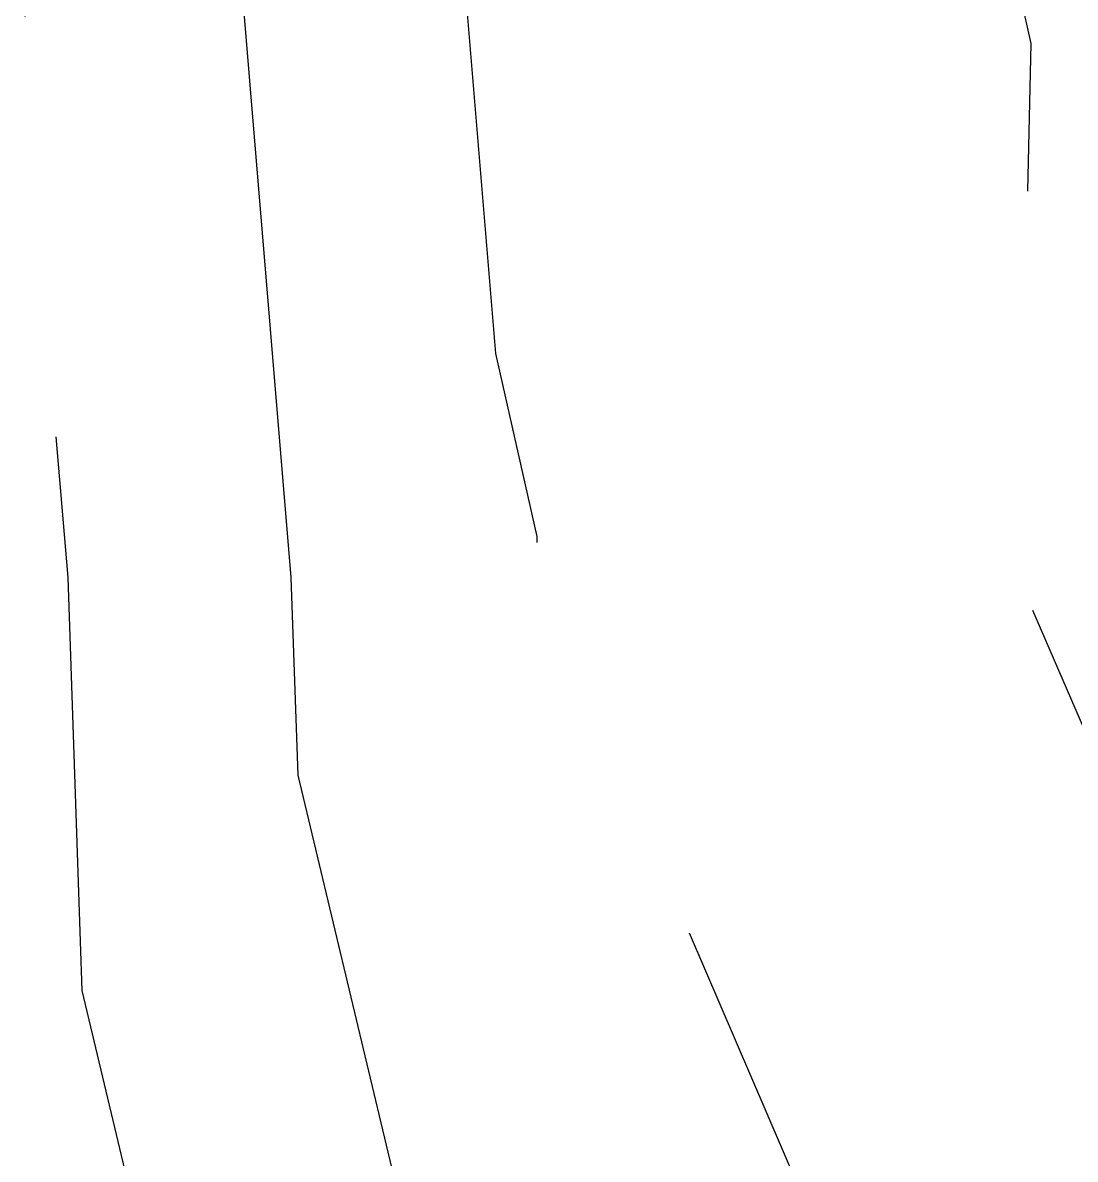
# Model space of a CAD drawing. Extents: x 637633 to 644092, y 5921573 to 5931294.
# Drawn here: x 643382.85 to 643398.43, y 5926234.25 to 5926251.08 of the extents above; entities that cross this region are included whole.
import ezdxf

# ---------------------------------------------------------------- set-up
doc = ezdxf.new("R2010")
doc.units = 0
doc.header["$LTSCALE"] = 5
doc.linetypes.add('DASHED2', pattern=[3.75, 2.5, -1.25])
doc.layers.add('Contour_Line_Intermediate', color=254, linetype='Continuous')
doc.layers.add('Contour_Line_Major', color=254, linetype='Continuous')

msp = doc.modelspace()

# ---------------------------------------------------------------- linework, layer by layer
at = {"layer": 'Contour_Line_Intermediate', "linetype": 'DASHED2', "flags": 128}
for points in [[(643477.342, 5926152.944), (643476.48, 5926164.514), (643476.219, 5926167.931), (643473.294, 5926176.32), (643469.19, 5926182.917), (643468.171, 5926186.19), (643464.893, 5926189.608), (643461.801, 5926194.817), (643460.796, 5926197.904), (643457.844, 5926205.851), (643454.732, 5926212.89), (643454.157, 5926217.157), (643450.041, 5926227.877), (643450.034, 5926228.026), (643449.884, 5926228.178), (643445.634, 5926238.62), (643443.441, 5926242.863), (643441.086, 5926249.064), (643434.876, 5926251.652), (643430.512, 5926253.492), (643428.031, 5926257.849), (643424.345, 5926262.321), (643419.867, 5926265.863), (643414.738, 5926267.714), (643411.999, 5926272.835), (643408.761, 5926276.733), (643404.858, 5926279.487), (643395.502, 5926278.48), (643389.85, 5926281.238), (643386.417, 5926272.835), (643385.232, 5926268.225), (643383.567, 5926257.849), (643382.849, 5926250.859), (643383.515, 5926242.863), (643383.723, 5926236.746), (643385.839, 5926227.877), (643384.968, 5926223.002), (643386.079, 5926212.89), (643385.706, 5926208.752), (643387.014, 5926197.904), (643387.649, 5926195.707), (643389.85, 5926189.568), (643391.169, 5926184.235), (643391.623, 5926182.917), (643394.934, 5926173.008), (643397.326, 5926167.931), (643398.083, 5926161.166), (643401.486, 5926152.944), (643401.55, 5926149.641), (643404.858, 5926147.585), (643407.943, 5926141.038), (643419.867, 5926139.17), (643420.555, 5926138.646), (643421.867, 5926137.958), (643427.111, 5926130.206), (643433.485, 5926122.972), (643432.671, 5926120.77), (643434.876, 5926118.213), (643438.488, 5926111.593), (643449.884, 5926108.372), (643450.576, 5926108.677), (643464.893, 5926114.737), (643479.139, 5926122.972), (643471.053, 5926129.123), (643475.224, 5926137.958), (643475.564, 5926148.614)], [(643471.275, 5926152.944), (643470.833, 5926158.877), (643470.142, 5926167.931), (643468.787, 5926171.819), (643464.893, 5926178.077), (643462.735, 5926180.763), (643462.11, 5926182.917), (643457.56, 5926190.582), (643455.176, 5926197.904), (643453.745, 5926201.758), (643449.884, 5926210.49), (643448.701, 5926211.708), (643448.609, 5926212.89), (643444.842, 5926222.842), (643444.365, 5926227.877), (643441.623, 5926234.614), (643437.358, 5926242.863), (643436.676, 5926244.66), (643434.876, 5926245.411), (643426.118, 5926249.104), (643421.138, 5926257.849), (643420.564, 5926258.545), (643419.867, 5926259.097), (643409.759, 5926262.742), (643404.858, 5926271.911), (643400.269, 5926268.253), (643389.85, 5926262.865), (643389.045, 5926257.849), (643388.953, 5926256.954), (643389.85, 5926246.183), (643390.461, 5926243.473), (643390.447, 5926242.863), (643394.78, 5926232.799), (643395.821, 5926227.877), (643396.819, 5926219.848), (643396.614, 5926212.89), (643397.333, 5926205.377), (643397.363, 5926197.904), (643398.848, 5926191.903), (643401.94, 5926182.917), (643402.67, 5926180.733), (643404.858, 5926176.09), (643407.743, 5926170.811), (643407.827, 5926167.931), (643410.243, 5926158.321), (643413.162, 5926152.944), (643415.306, 5926148.391), (643419.867, 5926147.677), (643425.391, 5926143.474), (643434.876, 5926138.501), (643435.359, 5926138.441), (643436.416, 5926137.958), (643443.668, 5926131.751), (643449.884, 5926128.725), (643463.597, 5926136.664), (643464.893, 5926137.158), (643465.271, 5926137.958), (643465.284, 5926138.348)], [(643468.242, 5926152.944), (643468.01, 5926156.057), (643467.103, 5926167.931), (643466.532, 5926169.569), (643464.893, 5926172.204), (643460.117, 5926178.148), (643458.733, 5926182.917), (643455.439, 5926188.465), (643452.367, 5926197.904), (643451.695, 5926199.712), (643449.884, 5926203.808), (643445.406, 5926208.418), (643445.058, 5926212.89), (643442.266, 5926220.27), (643441.544, 5926227.877), (643439.617, 5926232.611), (643434.876, 5926241.783), (643433.781, 5926241.77), (643433.516, 5926242.863), (643423.92, 5926246.909), (643419.867, 5926254.027), (643414.119, 5926252.11), (643413.945, 5926257.849), (643407.27, 5926260.257), (643404.858, 5926264.767), (643396.178, 5926257.849), (643397.774, 5926250.775), (643397.591, 5926242.863), (643399.777, 5926237.789), (643401.871, 5926227.877), (643402.201, 5926225.223), (643401.839, 5926212.89), (643402.103, 5926210.139), (643402.151, 5926197.904), (643402.687, 5926195.737), (643404.858, 5926189.429), (643407.26, 5926185.315), (643407.725, 5926182.917), (643412.011, 5926175.074), (643412.218, 5926167.931), (643413.753, 5926161.826), (643418.576, 5926152.944), (643418.988, 5926152.068), (643419.867, 5926151.93), (643427.808, 5926145.887), (643434.876, 5926142.182), (643438.636, 5926141.713), (643446.863, 5926137.958), (643448.489, 5926136.566), (643449.884, 5926135.887), (643453.462, 5926137.958), (643464.893, 5926144.787)]]:
    msp.add_lwpolyline(points, close=True, dxfattribs=at)
at = {"layer": 'Contour_Line_Major', "flags": 128}
msp.add_lwpolyline([(643404.858, 5926275.931), (643391.51, 5926274.493), (643389.85, 5926275.304), (643388.842, 5926272.835), (643388.493, 5926271.482), (643386.306, 5926257.849), (643385.901, 5926253.906), (643386.82, 5926242.863), (643386.92, 5926239.937), (643389.798, 5926227.877), (643389.786, 5926227.813), (643389.85, 5926227.232), (643391.435, 5926214.473), (643391.389, 5926212.89), (643392.565, 5926200.614), (643392.575, 5926197.904), (643395.008, 5926188.069), (643396.782, 5926182.917)], dxfattribs=at)

doc.saveas('drawing.dxf')
